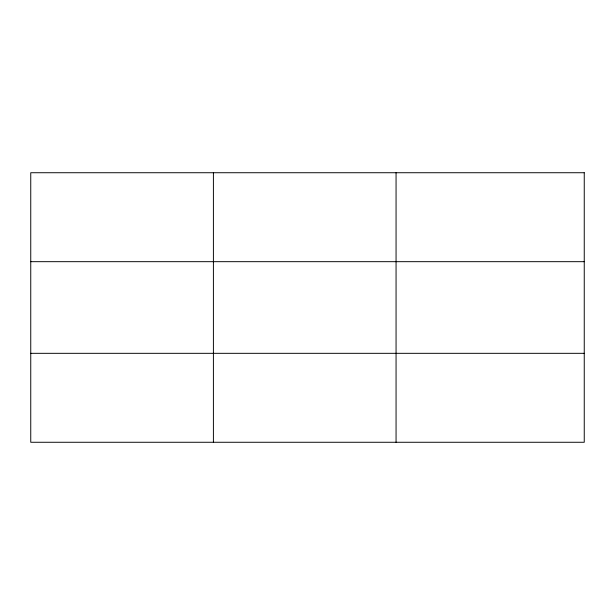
<?xml version="1.0" encoding="UTF-8"?>
<svg xmlns="http://www.w3.org/2000/svg" width="615" height="615" viewBox="0 0 615 615"><rect width="100%" height="100%" fill="white"/><g stroke="black" fill="none" stroke-linecap="round" stroke-linejoin="round"><path stroke-width="0.92" d="M213.405 172.73L213.405 442.27M396.06 172.73L396.06 442.27M30.75 261.675L584.25 261.675M30.75 353.325L584.25 353.325M584.25 172.73L584.25 442.27L30.75 442.27L30.75 172.73L584.25 172.73"/></g></svg>
